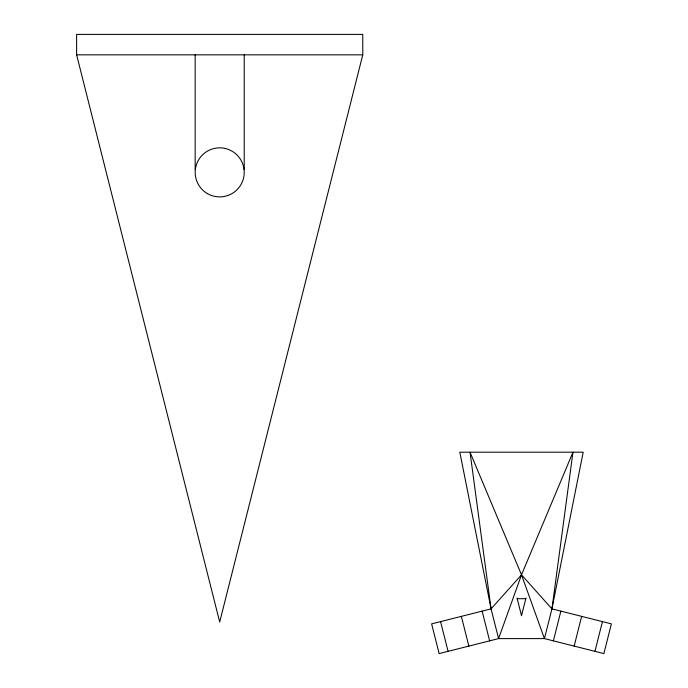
<?xml version="1.0" encoding="UTF-8"?>
<svg xmlns="http://www.w3.org/2000/svg" width="688" height="688" viewBox="0 0 688 688"><rect width="100%" height="100%" fill="white"/><g stroke="black" fill="none" stroke-linecap="round" stroke-linejoin="round"><path stroke-width="1.03" d="M551.931 608.871L572.966 452.197L521.504 574.833L498.576 638.602L439.125 653.6L431.625 623.87L491.077 608.871L521.504 574.833L470.033 452.197L491.077 608.871L498.576 638.602L544.432 638.602L603.883 653.6L611.383 623.87L551.931 608.871L521.504 574.833L544.432 638.602L551.931 608.871L583.192 452.197L459.816 452.197L491.077 608.871M362.765 54.842L219.696 622.029L76.617 54.842L76.617 34.4L362.765 34.4L362.765 54.842L76.617 54.842M525.967 598.001L521.504 615.708L517.041 598.001M553.376 640.863L560.875 611.133M574.153 646.101L581.652 616.371M594.939 651.347L602.439 621.617M517.213 598.706L525.795 598.706M482.133 611.133L489.632 640.863M461.356 616.371L468.855 646.101M440.569 621.617L448.069 651.347M244.223 54.842L244.223 169.583M195.168 54.842L195.168 169.583M207.432 193.603A24.527 24.527 0 0 0 244.223 172.37A24.527 24.527 0 0 0 207.432 151.128A24.527 24.527 0 0 0 207.432 193.603"/></g></svg>
